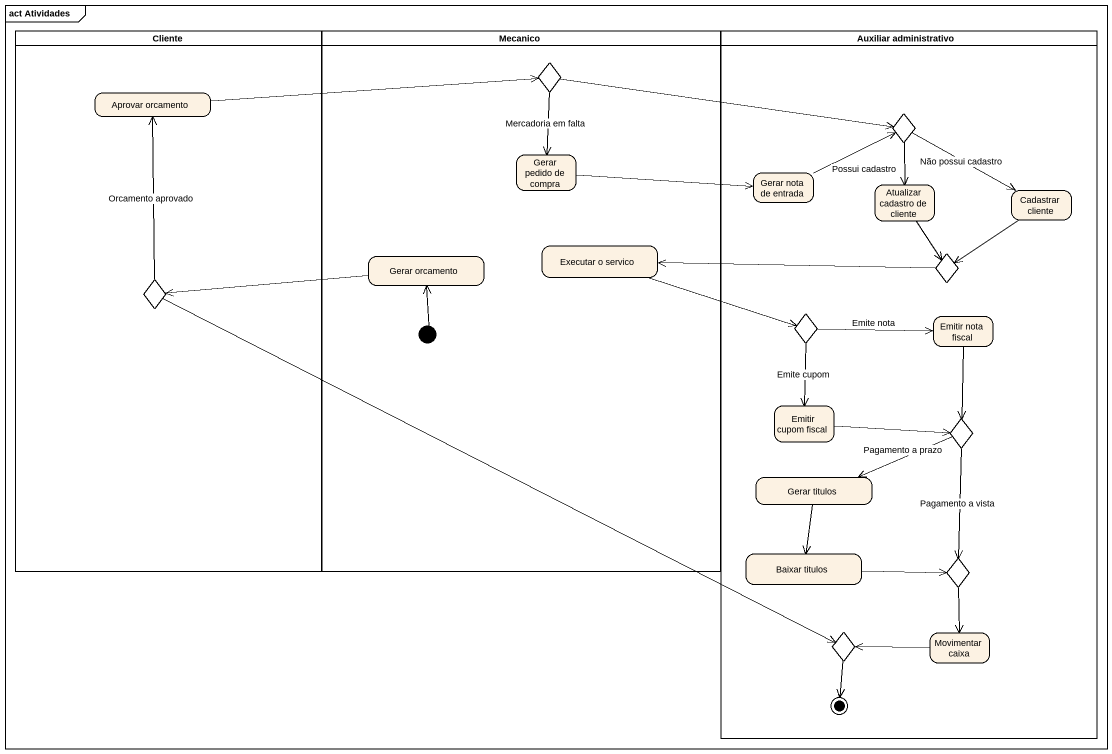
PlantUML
@startuml
mainframe act Atividades
hide empty description
state Cliente <<partition>> {
  state "Aprovar orcamento" as Aprovar_orcamento
  state choice4 <<choice>>
}
state Mecanico <<partition>> {
  state choice1 <<choice>>
  state "Gerar pedido de compra" as Gerar_pedido_de_compra
  state "Gerar orcamento" as Gerar_orcamento
  state "Executar o servico" as Executar_o_servico
  [*] -up-> Gerar_orcamento
}
state "Auxiliar administrativo" as Auxiliar_administrativo <<partition>> {
  state choice2 <<choice>>
  state "Gerar nota de entrada" as Gerar_nota_de_entrada
  state "Atualizar cadastro de cliente" as Atualizar_cadastro_de
  state "Cadastrar cliente" as Cadastrar_cliente
  state choice3 <<choice>>
  state choice5 <<choice>>
  state "Emitir nota fiscal" as Emitir_nota_fiscal
  state "Emitir cupom fiscal" as Emitir_cupom_fiscal
  state choice6 <<choice>>
  state "Gerar titulos" as Gerar_titulos
  state "Baixar titulos" as Baixar_titulos
  state choice7 <<choice>>
  state choice8 <<choice>>
  state "Movimentar caixa" as Movimentar_caixa
  choice8 --> [*]
}
choice1 -right-> choice2
choice1 --> Gerar_pedido_de_compra : Mercadoria em falta
Aprovar_orcamento -right-> choice1
choice2 --> Atualizar_cadastro_de : Possui cadastro
choice2 -right-> Cadastrar_cliente : Não possui cadastro
Gerar_pedido_de_compra -right-> Gerar_nota_de_entrada
Gerar_nota_de_entrada -right-> choice2
Atualizar_cadastro_de --> choice3
Cadastrar_cliente --> choice3
Gerar_orcamento -left-> choice4
Executar_o_servico -right-> choice5
choice3 -left-> Executar_o_servico
choice4 -up-> Aprovar_orcamento : Orcamento aprovado
choice4 -right-> choice8
choice5 -right-> Emitir_nota_fiscal : Emite nota
choice5 --> Emitir_cupom_fiscal : Emite cupom
Emitir_nota_fiscal --> choice6
Emitir_cupom_fiscal -right-> choice6
choice6 -left-> Gerar_titulos : Pagamento a prazo
choice6 --> choice7 : Pagamento a vista
Gerar_titulos --> Baixar_titulos
Baixar_titulos -right-> choice7
choice7 --> Movimentar_caixa
Movimentar_caixa -left-> choice8
@enduml
